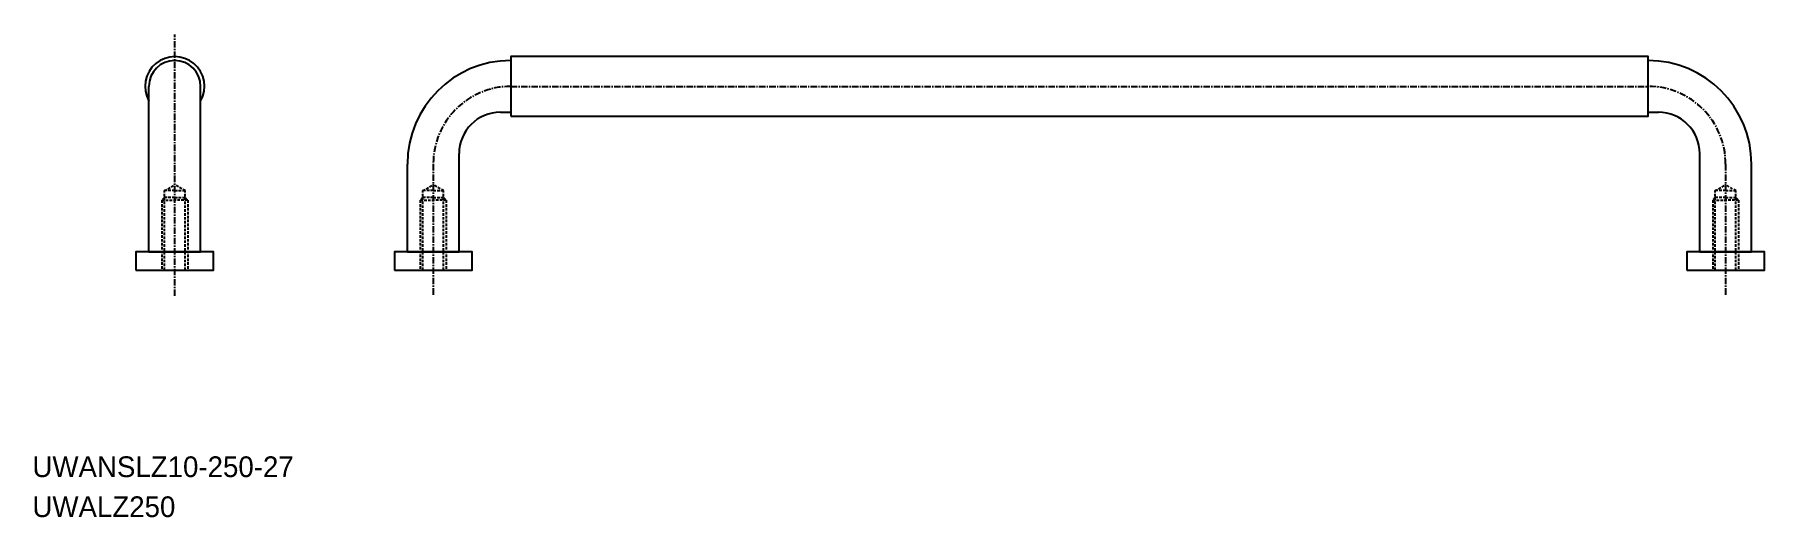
# Model space of a CAD drawing. Extents: x -7037 to -6703, y -1219 to -1125.
import ezdxf

# ---------------------------------------------------------------- set-up
doc = ezdxf.new("R2010")
doc.units = 0
doc.linetypes.add('CENTER', pattern=[2, 1.25, -0.25, 0.25, -0.25])
doc.linetypes.add('DASHED', pattern=[0.75, 0.5, -0.25])
doc.layers.get('0').update_dxf_attribs({"linetype": 'CONTINUOUS'})
doc.layers.add('CENTER', color=1, linetype='CENTER')

msp = doc.modelspace()

# ---------------------------------------------------------------- linework, layer by layer
at = {"color": 7, "linetype": 'CONTINUOUS'}
for p, q in [((-7015.03, -1167.31), (-7015.03, -1135.31)), ((-7005.03, -1167.31), (-7005.03, -1135.31)), ((-6965.03, -1167.31), (-6965.03, -1150.31)), ((-6955.03, -1167.31), (-6955.03, -1148.31)), ((-6715.03, -1167.31), (-6715.03, -1148.31)), ((-6705.03, -1167.31), (-6705.03, -1150.31)), ((-7015.03, -1167.31), (-7005.03, -1167.31)), ((-6965.03, -1167.31), (-6955.03, -1167.31)), ((-6715.03, -1167.31), (-6705.03, -1167.31))]:
    msp.add_line(p, q, dxfattribs=at)
at = {"color": 3, "linetype": 'DASHED'}
for p, q in [((-7012.03, -1155.46), (-7010.03, -1154.3)), ((-7008.03, -1155.46), (-7010.03, -1154.3)), ((-6962.03, -1155.46), (-6960.03, -1154.3)), ((-6958.03, -1155.46), (-6960.03, -1154.3)), ((-6712.03, -1155.46), (-6710.03, -1154.3)), ((-6708.03, -1155.46), (-6710.03, -1154.3)), ((-7012.03, -1156.81), (-7012.53, -1157.31)), ((-7012.53, -1157.31), (-7012.53, -1170.81)), ((-7012.53, -1157.31), (-7010.03, -1157.31)), ((-7012.03, -1170.81), (-7012.03, -1155.46)), ((-7010.03, -1155.46), (-7012.03, -1155.46)), ((-7010.03, -1156.81), (-7012.03, -1156.81)), ((-7010.03, -1155.46), (-7008.03, -1155.46)), ((-7010.03, -1156.81), (-7008.03, -1156.81)), ((-7007.53, -1157.31), (-7010.03, -1157.31)), ((-7008.03, -1170.81), (-7008.03, -1155.46)), ((-7008.03, -1156.81), (-7007.53, -1157.31)), ((-7007.53, -1157.31), (-7007.53, -1170.81)), ((-6962.03, -1156.81), (-6962.53, -1157.31)), ((-6962.53, -1157.31), (-6962.53, -1170.81)), ((-6962.53, -1157.31), (-6960.03, -1157.31)), ((-6962.03, -1170.81), (-6962.03, -1155.46)), ((-6960.03, -1155.46), (-6962.03, -1155.46)), ((-6960.03, -1156.81), (-6962.03, -1156.81)), ((-6960.03, -1155.46), (-6958.03, -1155.46)), ((-6960.03, -1156.81), (-6958.03, -1156.81)), ((-6957.53, -1157.31), (-6960.03, -1157.31)), ((-6958.03, -1170.81), (-6958.03, -1155.46)), ((-6958.03, -1156.81), (-6957.53, -1157.31)), ((-6957.53, -1157.31), (-6957.53, -1170.81)), ((-6712.03, -1156.81), (-6712.53, -1157.31)), ((-6712.53, -1157.31), (-6712.53, -1170.81)), ((-6712.53, -1157.31), (-6710.03, -1157.31)), ((-6712.03, -1170.81), (-6712.03, -1155.46)), ((-6710.03, -1155.46), (-6712.03, -1155.46)), ((-6710.03, -1156.81), (-6712.03, -1156.81)), ((-6710.03, -1155.46), (-6708.03, -1155.46)), ((-6710.03, -1156.81), (-6708.03, -1156.81)), ((-6707.53, -1157.31), (-6710.03, -1157.31)), ((-6708.03, -1170.81), (-6708.03, -1155.46)), ((-6708.03, -1156.81), (-6707.53, -1157.31)), ((-6707.53, -1157.31), (-6707.53, -1170.81))]:
    msp.add_line(p, q, dxfattribs=at)
for p, q in [((-7005.03, -1151.31), (-7005.03, -1151.31)), ((-7005.03, -1159.31), (-7005.03, -1159.31))]:
    msp.add_line(p, q)
at = {"color": 7, "linetype": 'CONTINUOUS'}
for points in [[(-6945.03, -1141.06), (-6725.03, -1141.06), (-6725.03, -1129.56), (-6945.03, -1129.56)], [(-7017.53, -1170.81), (-7002.53, -1170.81), (-7002.53, -1167.31), (-7017.53, -1167.31)], [(-6967.53, -1170.81), (-6952.53, -1170.81), (-6952.53, -1167.31), (-6967.53, -1167.31)], [(-6717.53, -1170.81), (-6702.53, -1170.81), (-6702.53, -1167.31), (-6717.53, -1167.31)]]:
    msp.add_lwpolyline(points, close=True, dxfattribs=at)
for points in [[(-6947.03, -1140.31), (-6945.03, -1140.31)], [(-6725.03, -1140.31), (-6723.03, -1140.31)]]:
    msp.add_lwpolyline(points, dxfattribs=at)
for centre, radius, start, end in [((-7010.03, -1135.31), 5.75, 330.4082, 209.5918), ((-7010.03, -1135.31), 5, 0, 180), ((-6945.03, -1150.31), 20, 90, 180), ((-6725.03, -1150.31), 20, 0, 90), ((-6947.03, -1148.31), 8, 90, 180), ((-6723.03, -1148.31), 8, 0, 90)]:
    msp.add_arc(centre, radius, start, end, dxfattribs=at)
at = {"layer": 'CENTER', "color": 1, "linetype": 'CENTER'}
for p, q in [((-7010.03, -1175.81), (-7010.03, -1125.31)), ((-6960.03, -1150.31), (-6960.03, -1175.81)), ((-6710.03, -1150.31), (-6710.03, -1175.81))]:
    msp.add_line(p, q, dxfattribs=at)
msp.add_lwpolyline([(-6945.03, -1135.31), (-6927.03, -1135.31), (-6725.03, -1135.31)], dxfattribs=at)
for centre, start, end in [((-6945.03, -1150.31), 90, 180), ((-6725.03, -1150.31), 0, 90)]:
    msp.add_arc(centre, 15, start, end, dxfattribs=at)

# ---------------------------------------------------------------- texts
for s, p in [('UWANSLZ10-250-27', (-7037.56, -1210.81)), ('UWALZ250', (-7037.56, -1218.54))]:
    msp.add_text(s, height=4).set_placement(p)

doc.saveas('drawing.dxf')
